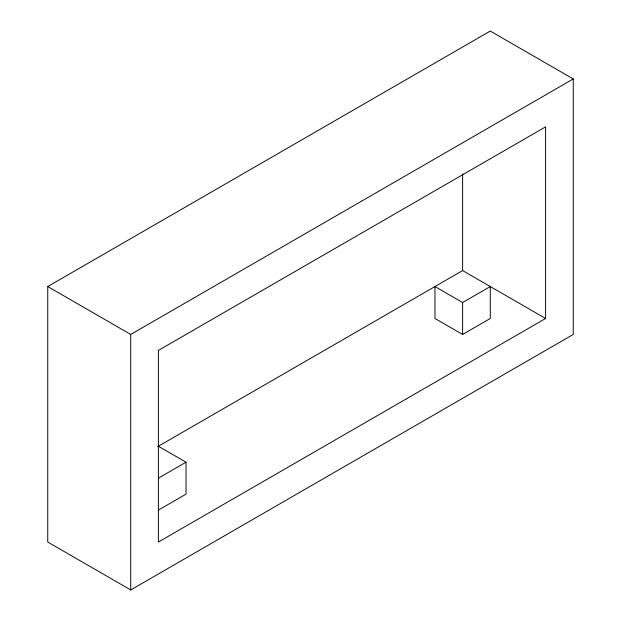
<?xml version="1.0" encoding="UTF-8"?>
<svg xmlns="http://www.w3.org/2000/svg" width="621" height="621" viewBox="0 0 621 621"><rect width="100%" height="100%" fill="white"/><g stroke="black" fill="none" stroke-linecap="round" stroke-linejoin="round"><path stroke-width="0.93" d="M47.747 286.545L490.28 31.05L573.253 78.952L573.253 334.455L130.721 589.95L47.747 542.048L47.747 286.545L130.721 334.447L573.253 78.952M157.718 446.615L462.622 270.577L545.595 318.488L545.595 126.863L158.378 350.423L158.378 542.048L545.595 318.488M158.378 478.17L186.036 462.203L186.036 494.137L158.378 510.105M462.622 302.52L490.28 286.545L490.28 318.488L462.622 334.455L434.964 318.488L434.964 286.545L462.622 302.52L462.622 334.455M158.378 446.235L186.036 462.203M462.622 173.802L462.622 270.577M130.721 334.447L130.721 589.95"/></g></svg>
